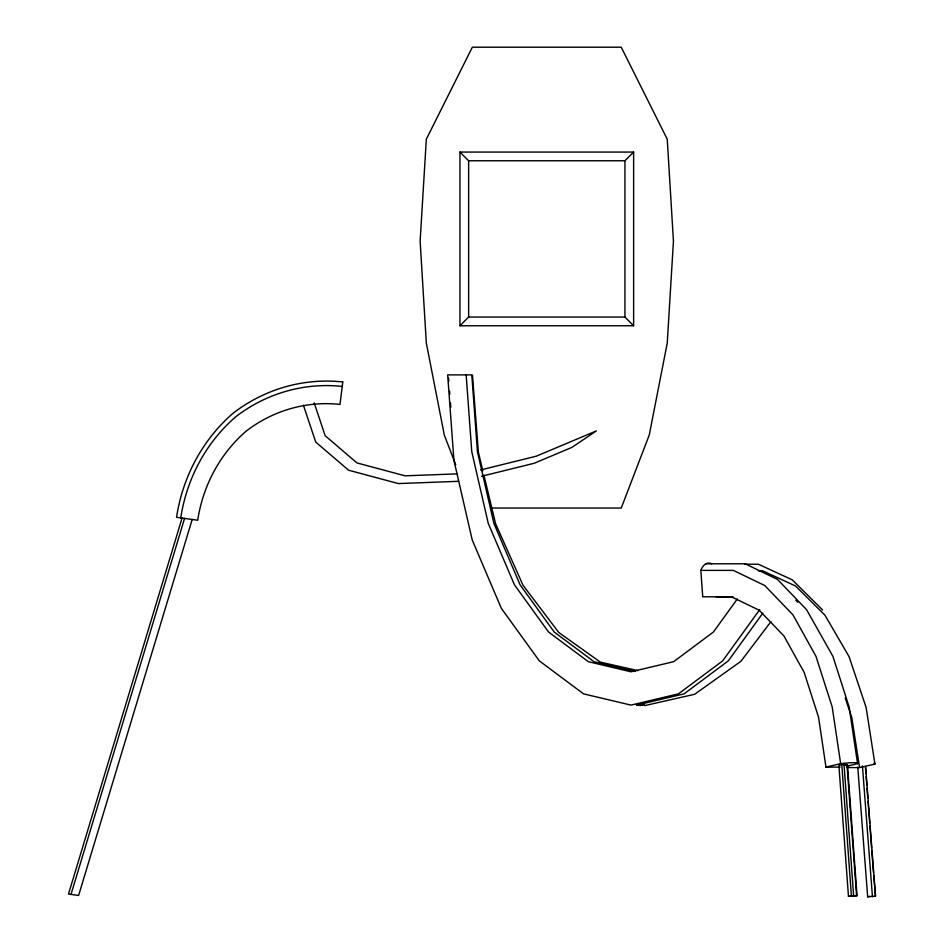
<?xml version="1.0" encoding="UTF-8"?>
<svg xmlns="http://www.w3.org/2000/svg" width="944" height="944" viewBox="0 0 944 944"><rect width="100%" height="100%" fill="white"/><g stroke="black" fill="none" stroke-linecap="round" stroke-linejoin="round"><path stroke-width="1.42" d="M180.764 517.878C186.735 478.738 205.816 442.665 235.835 416.693C266.173 393.4 304.133 382.285 342.224 386.45M182.062 518.055L68.499 894.062L78.612 895.467L192.175 519.471M71.012 894.405L184.576 518.409M737.311 598.992L713.404 632.032L673.65 661.685L630.993 671.809L588.336 661.685L548.582 632.032L514.445 584.843L488.249 523.342L471.776 451.739L466.159 374.886M759.755 609.588L722.656 660.871L678.441 693.864L630.993 705.109L583.545 693.864L539.331 660.871L501.37 608.396L472.236 540.003L453.922 460.353L447.668 374.886L471.811 374.886L477.428 451.739L493.889 523.342L520.085 584.843L554.222 632.032L593.977 661.685L635.218 671.467M762.811 613.163L728.296 660.871L684.081 693.864L636.634 705.109M770.941 621.648L740.922 661.296L694.654 694.288L645 705.546L637.896 703.929M459.94 325.751L468.625 317.066L624.94 317.066L633.625 325.751L633.625 152.067L459.94 152.067L459.94 325.751L633.625 325.751M459.94 152.067L468.625 160.751L624.94 160.751L633.625 152.067M480.531 469.982L536.286 456.188L596.36 430.924L571.887 447.409L534.186 463.268L481.593 476.272M731.423 596.809L759.118 610.166L783.945 635.996L804.217 672.517L818.554 717.251L825.976 767.13L840.644 763.661A32.155 3.233 -10.1 0 1 857.577 763.661L849.163 707.044L832.891 656.292L806.495 609.576L777.478 579.404L745.123 563.78L705.982 563.78M841.812 764.723L838.897 765.407L848.467 896.375L857.034 895.679L847.452 764.723L844.03 764.51L841.812 764.723L851.382 895.679L848.467 896.375M845.505 765.183L847.452 764.723M846.91 766.186L857.577 763.661M644.481 704.578L640.221 705.546L635.973 704.578M846.709 767.566L859.583 767.566L874.935 764.085L866.12 707.481L849.104 656.729L825.021 615.287L795.544 585.988L762.646 570.813L758.398 570.813M857.766 767.295L867.666 896.8L869.707 896.34M867.666 896.8L875.501 896.104L865.589 766.599M851.382 895.679L857.034 895.679M457.498 473.853L405.059 475.823L356.95 462.926L325.173 435.715L314.187 402.876M458.749 481.31L398.403 483.576L348.619 470.23L315.733 442.075L303.366 405.129M491.505 508.049L621.235 508.049L649.248 435.066L667.243 343.085L673.438 241.133L667.243 139.181L621.235 47.2L472.342 47.2L426.334 139.181L420.127 241.133L426.334 343.085L444.317 435.066L455.74 464.802M744.851 564.217L758.386 564.217L792.252 579.828L822.613 610.001M732.579 596.809L702.749 596.809L700.814 570.388L733.346 570.388L764.782 585.551L792.948 614.851L815.958 656.292L832.219 707.044L840.644 763.661M716.307 597.233L733.488 597.233M825.976 767.13L840.089 767.13M638.014 670.653L600.349 662.122L558.742 632.456L523.023 585.268L495.612 523.778L483.894 475.08M875.501 896.104L873.719 875.525M795.804 600.207L797.81 602.296M845.258 698.112L851.818 717.676L859.583 767.566M482.856 470.785L478.372 452.164L472.496 375.323M865.365 766.398L865.931 773.667M866.144 776.582L866.816 785.314M867.04 788.228L867.819 798.412M868.043 801.314L869.707 823.144M869.931 826.059L871.607 847.877M871.819 850.792L873.495 872.622M862.427 765.844L872.445 896.8M448.601 378.214L448.813 381.116M449.592 391.253L449.816 394.155M450.477 402.84L450.807 407.194M846.992 764.51L856.562 895.467M844.03 764.51L853.6 895.467M624.94 160.751L624.94 317.066M468.625 160.751L468.625 317.066M700.814 570.388A23.246 11.576 84.4 0 1 711.623 563.78M874.002 763.212A32.155 2.738 -10.5 0 1 874.935 764.085M342.79 381.966L339.993 404.421C306.434 400.74 272.969 410.546 246.242 431.066C219.775 453.958 202.96 485.747 197.709 520.238L176.54 517.288C182.688 476.991 202.323 439.845 233.239 413.094C264.473 389.117 303.567 377.671 342.79 381.966"/></g></svg>
